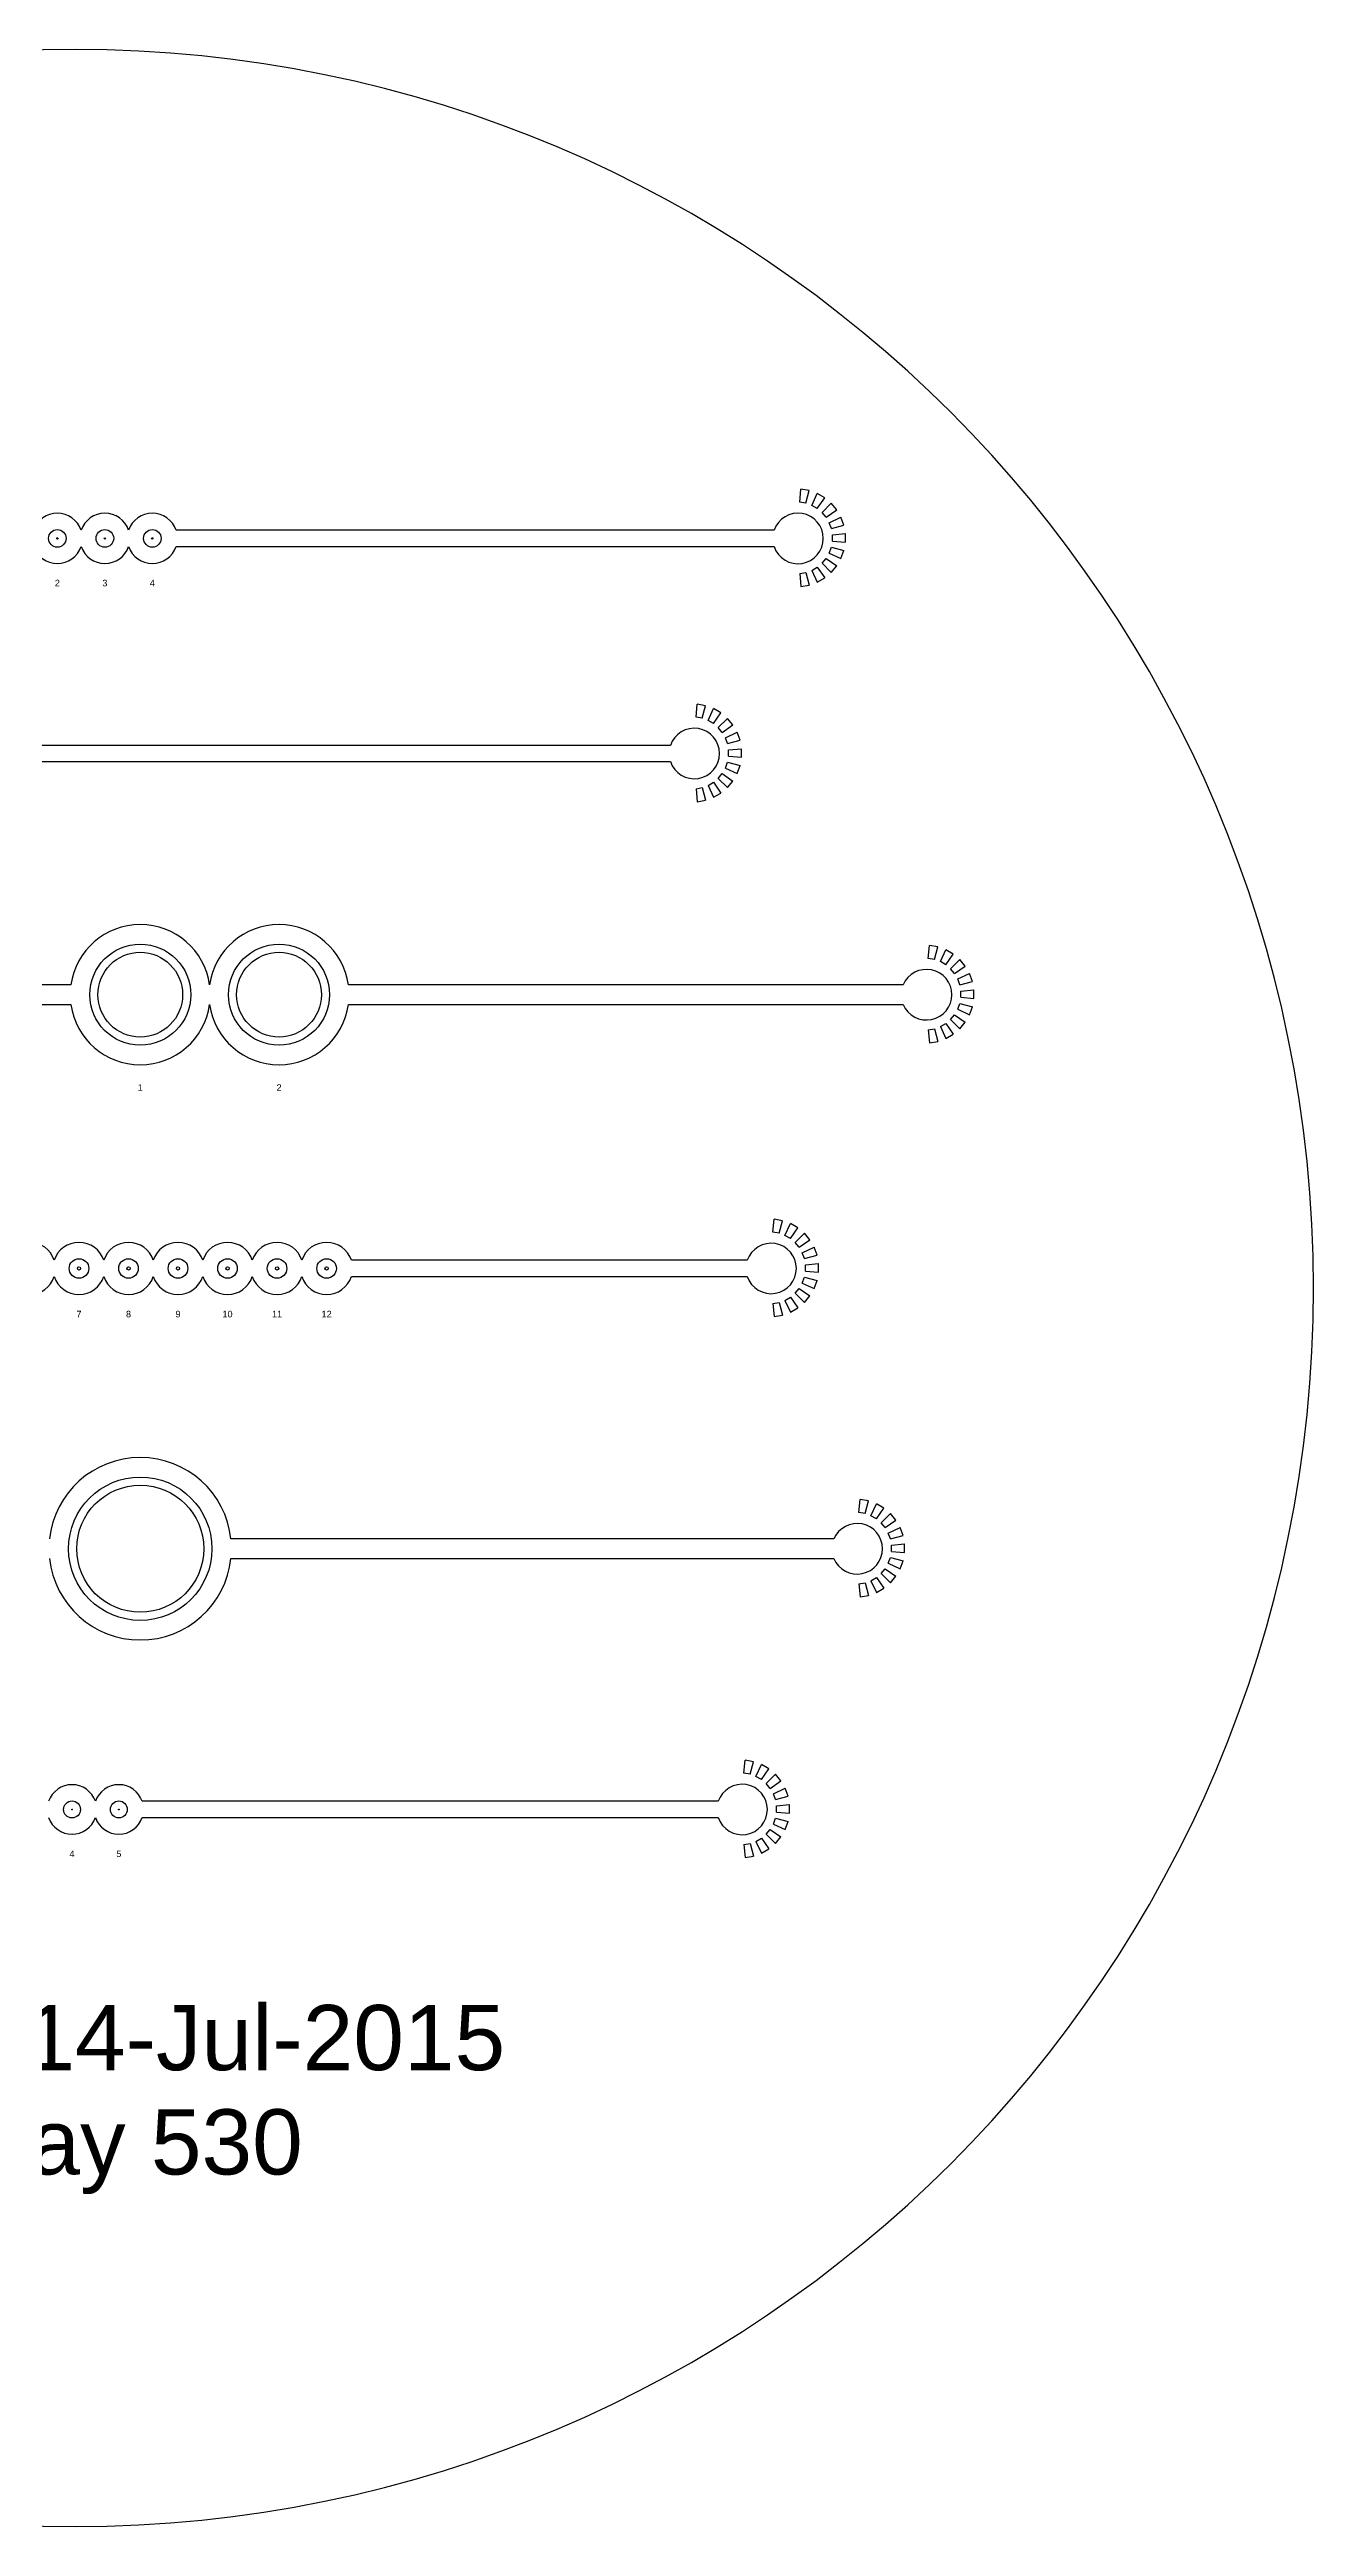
# Model space of a CAD drawing. Header units: inches. Extents: x -19000 to 19000, y -19000 to 19000.
# Drawn here: x -392 to 19000, y -19000 to 19000 of the extents above; entities that cross this region are included whole.
import ezdxf
from ezdxf.enums import TextEntityAlignment as Align

# ---------------------------------------------------------------- set-up
doc = ezdxf.new("R2010")
doc.units = ezdxf.units.IN
doc.header["$MEASUREMENT"] = 0
doc.styles.get("Standard").update_dxf_attribs({"font": 'arial.ttf', "height": 100})

msp = doc.modelspace()

# ---------------------------------------------------------------- linework, layer by layer
for p, q in [((11119, 12056), (11137, 12256)), ((11265, 12233), (11137, 12256)), ((11214, 12040), (11265, 12233)), ((11304, 12007), (11388, 12188)), ((11501, 12123), (11388, 12188)), ((11214, 12040), (11119, 12056)), ((11387, 11959), (11304, 12007)), ((11387, 11959), (11501, 12123)), ((11460, 11897), (11602, 12039)), ((11522, 11824), (11460, 11897)), ((11522, 11824), (11686, 11939)), ((11570, 11741), (11751, 11825)), ((11686, 11939), (11602, 12039)), ((11796, 11703), (11751, 11825)), ((10726, 11625), (1549, 11625)), ((11603, 11651), (11570, 11741)), ((11603, 11651), (11796, 11703)), ((11619, 11556), (11818, 11574)), ((11619, 11460), (11619, 11556)), ((11619, 11460), (11818, 11443)), ((11818, 11443), (11818, 11574)), ((1549, 11375), (10726, 11375)), ((11304, 11010), (11387, 11058)), ((11387, 11058), (11501, 10894)), ((11460, 11119), (11522, 11193)), ((11460, 11119), (11602, 10978)), ((11522, 11193), (11686, 11078)), ((11570, 11276), (11603, 11366)), ((11570, 11276), (11751, 11191)), ((11602, 10978), (11686, 11078)), ((11603, 11366), (11796, 11314)), ((11751, 11191), (11796, 11314)), ((11119, 10960), (11214, 10977)), ((11119, 10960), (11137, 10761)), ((11137, 10761), (11265, 10784)), ((11214, 10977), (11265, 10784)), ((11304, 11010), (11388, 10829)), ((11388, 10829), (11501, 10894)), ((9527, 8756), (9544, 8956)), ((9621, 8740), (9527, 8756)), ((9673, 8933), (9544, 8956)), ((9621, 8740), (9673, 8933)), ((9711, 8707), (9796, 8888)), ((9794, 8659), (9909, 8823)), ((9909, 8823), (9796, 8888)), ((9794, 8659), (9711, 8707)), ((9868, 8597), (10009, 8739)), ((9929, 8524), (9868, 8597)), ((9929, 8524), (10093, 8639)), ((9977, 8441), (10159, 8525)), ((10010, 8351), (9977, 8441)), ((10093, 8639), (10009, 8739)), ((10010, 8351), (10203, 8403)), ((10203, 8403), (10159, 8525)), ((9133, 8325), (-811, 8325)), ((-811, 8075), (9133, 8075)), ((9977, 7976), (10010, 8066)), ((10010, 8066), (10203, 8014)), ((10027, 8256), (10226, 8274)), ((10027, 8160), (10027, 8256)), ((10027, 8160), (10226, 8143)), ((10159, 7891), (10203, 8014)), ((10226, 8143), (10226, 8274)), ((9527, 7660), (9621, 7677)), ((9527, 7660), (9544, 7461)), ((9621, 7677), (9673, 7484)), ((9711, 7710), (9794, 7758)), ((9711, 7710), (9796, 7529)), ((9794, 7758), (9909, 7594)), ((9868, 7819), (9929, 7893)), ((9868, 7819), (10009, 7678)), ((9929, 7893), (10093, 7778)), ((9977, 7976), (10159, 7891)), ((10009, 7678), (10093, 7778)), ((9544, 7461), (9673, 7484)), ((9796, 7529), (9909, 7594)), ((13091, 5056), (13109, 5256)), ((13186, 5040), (13091, 5056)), ((13238, 5233), (13109, 5256)), ((13186, 5040), (13238, 5233)), ((13276, 5007), (13360, 5188)), ((13359, 4959), (13276, 5007)), ((13359, 4959), (13474, 5123)), ((13474, 5123), (13360, 5188)), ((13432, 4897), (13574, 5039)), ((13658, 4939), (13574, 5039)), ((-64, 4650), (-8578, 4650)), ((12707, 4650), (4193, 4650)), ((13494, 4824), (13432, 4897)), ((13494, 4824), (13658, 4939)), ((13542, 4741), (13723, 4825)), ((13575, 4651), (13542, 4741)), ((13575, 4651), (13768, 4703)), ((13591, 4556), (13791, 4574)), ((13768, 4703), (13723, 4825)), ((13791, 4443), (13791, 4574)), ((-8578, 4350), (-64, 4350)), ((4193, 4350), (12707, 4350)), ((13432, 4119), (13494, 4193)), ((13494, 4193), (13658, 4078)), ((13542, 4276), (13575, 4366)), ((13542, 4276), (13723, 4191)), ((13575, 4366), (13768, 4314)), ((13591, 4460), (13591, 4556)), ((13591, 4460), (13791, 4443)), ((13723, 4191), (13768, 4314)), ((13091, 3960), (13186, 3977)), ((13091, 3960), (13109, 3761)), ((13186, 3977), (13238, 3784)), ((13276, 4010), (13359, 4058)), ((13276, 4010), (13360, 3829)), ((13359, 4058), (13474, 3894)), ((13360, 3829), (13474, 3894)), ((13432, 4119), (13574, 3978)), ((13574, 3978), (13658, 4078)), ((13109, 3761), (13238, 3784)), ((10706, 856), (10724, 1056)), ((10801, 840), (10706, 856)), ((10853, 1033), (10724, 1056)), ((10801, 840), (10853, 1033)), ((10891, 807), (10975, 988)), ((10974, 759), (10891, 807)), ((10974, 759), (11089, 923)), ((11089, 923), (10975, 988)), ((11047, 697), (11189, 839)), ((11273, 739), (11189, 839)), ((10313, 425), (4239, 425)), ((11109, 624), (11047, 697)), ((11109, 624), (11273, 739)), ((11157, 541), (11338, 625)), ((11190, 451), (11157, 541)), ((11190, 451), (11383, 503)), ((11383, 503), (11338, 625)), ((4239, 175), (10313, 175)), ((11157, 76), (11190, 166)), ((11157, 76), (11338, -9)), ((11190, 166), (11383, 114)), ((11206, 356), (11406, 374)), ((11206, 260), (11206, 356)), ((11206, 260), (11406, 243)), ((11338, -9), (11383, 114)), ((11406, 243), (11406, 374)), ((10706, -240), (10801, -223)), ((10706, -240), (10724, -439)), ((10801, -223), (10853, -416)), ((10891, -190), (10974, -142)), ((10891, -190), (10975, -371)), ((10974, -142), (11089, -306)), ((10975, -371), (11089, -306)), ((11047, -81), (11109, -7)), ((11047, -81), (11189, -222)), ((11109, -7), (11273, -122)), ((11189, -222), (11273, -122)), ((10724, -439), (10853, -416)), ((12027, -3444), (12044, -3244)), ((12173, -3267), (12044, -3244)), ((12121, -3460), (12173, -3267)), ((12211, -3493), (12296, -3312)), ((12294, -3541), (12409, -3377)), ((12409, -3377), (12296, -3312)), ((12121, -3460), (12027, -3444)), ((12294, -3541), (12211, -3493)), ((12368, -3603), (12509, -3461)), ((12429, -3676), (12368, -3603)), ((12429, -3676), (12593, -3561)), ((12477, -3759), (12659, -3675)), ((12510, -3849), (12477, -3759)), ((12593, -3561), (12509, -3461)), ((12510, -3849), (12703, -3797)), ((12703, -3797), (12659, -3675)), ((11643, -3850), (2392, -3850)), ((2392, -4150), (11643, -4150)), ((12477, -4224), (12510, -4134)), ((12510, -4134), (12703, -4186)), ((12527, -3944), (12726, -3926)), ((12527, -4040), (12527, -3944)), ((12527, -4040), (12726, -4057)), ((12726, -4057), (12726, -3926)), ((12027, -4540), (12121, -4523)), ((12027, -4540), (12044, -4739)), ((12121, -4523), (12173, -4716)), ((12211, -4490), (12294, -4442)), ((12211, -4490), (12296, -4671)), ((12294, -4442), (12409, -4606)), ((12368, -4381), (12429, -4307)), ((12368, -4381), (12509, -4522)), ((12429, -4307), (12593, -4422)), ((12477, -4224), (12659, -4309)), ((12509, -4522), (12593, -4422)), ((12659, -4309), (12703, -4186)), ((12044, -4739), (12173, -4716)), ((12296, -4671), (12409, -4606)), ((10262, -7444), (10280, -7244)), ((10357, -7460), (10262, -7444)), ((10408, -7267), (10280, -7244)), ((10357, -7460), (10408, -7267)), ((10447, -7493), (10531, -7312)), ((10530, -7541), (10447, -7493)), ((10530, -7541), (10644, -7377)), ((10644, -7377), (10531, -7312)), ((10603, -7603), (10745, -7461)), ((10665, -7676), (10829, -7561)), ((10829, -7561), (10745, -7461)), ((9869, -7875), (1030, -7875)), ((10665, -7676), (10603, -7603)), ((10713, -7759), (10894, -7675)), ((10746, -7849), (10713, -7759)), ((10746, -7849), (10939, -7797)), ((10762, -7944), (10961, -7926)), ((10762, -8040), (10762, -7944)), ((10939, -7797), (10894, -7675)), ((10961, -8057), (10961, -7926)), ((1030, -8125), (9869, -8125)), ((10603, -8381), (10665, -8307)), ((10665, -8307), (10829, -8422)), ((10713, -8224), (10746, -8134)), ((10713, -8224), (10894, -8309)), ((10746, -8134), (10939, -8186)), ((10762, -8040), (10961, -8057)), ((10894, -8309), (10939, -8186)), ((10262, -8540), (10357, -8523)), ((10262, -8540), (10280, -8739)), ((10280, -8739), (10408, -8716)), ((10357, -8523), (10408, -8716)), ((10447, -8490), (10530, -8442)), ((10447, -8490), (10531, -8671)), ((10530, -8442), (10644, -8606)), ((10531, -8671), (10644, -8606)), ((10603, -8381), (10745, -8522)), ((10745, -8522), (10829, -8422))]:
    msp.add_line(p, q)
for centre, radius in [((0, 0), 19000), ((-272, 11500), 135), ((-272, 11500), 10), ((457, 11500), 135), ((457, 11500), 10), ((1185, 11500), 135), ((1185, 11500), 10), ((1000, 4500), 775), ((1000, 4500), 650), ((3129, 4500), 775), ((3129, 4500), 650), ((60, 300), 150), ((820, 300), 150), ((1579, 300), 150), ((2339, 300), 150), ((3099, 300), 150), ((3859, 300), 150), ((60, 300), 25), ((820, 300), 25), ((1579, 300), 25), ((2339, 300), 25), ((3099, 300), 25), ((3859, 300), 25), ((1000, -4000), 1100), ((1000, -4000), 975), ((-47, -8000), 130), ((671, -8000), 130), ((-47, -8000), 5), ((671, -8000), 5)]:
    msp.add_circle(centre, radius)
for centre, radius, start, end in [((-272, 11500), 385, 18.9459, 161.0541), ((457, 11500), 385, 18.9459, 161.0541), ((1185, 11500), 385, 18.9459, 161.0541), ((11092, 11500), 388, 198.8187, 161.1813), ((-272, 11500), 385, 198.9459, 341.0541), ((457, 11500), 385, 198.9459, 341.0541), ((1185, 11500), 385, 198.9459, 341.0541), ((9500, 8200), 388, 198.8189, 161.1811), ((1000, 4500), 1075, 8.0208, 171.9792), ((3129, 4500), 1075, 8.021, 171.979), ((13064, 4500), 388, 202.7737, 157.2263), ((1000, 4500), 1075, 188.0208, 351.9792), ((3129, 4500), 1075, 188.021, 351.979), ((-700, 300), 400, 18.2102, 161.7898), ((60, 300), 400, 18.2099, 161.7901), ((820, 300), 400, 18.2102, 161.7898), ((1579, 300), 400, 18.2097, 161.7903), ((2339, 300), 400, 18.2097, 161.7903), ((3099, 300), 400, 18.2104, 161.7896), ((3859, 300), 400, 18.2097, 161.7903), ((10680, 300), 387, 198.8211, 161.1789), ((-700, 300), 400, 198.2102, 341.7898), ((60, 300), 400, 198.2099, 341.7901), ((820, 300), 400, 198.2102, 341.7898), ((1579, 300), 400, 198.2097, 341.7903), ((2339, 300), 400, 198.2097, 341.7903), ((3099, 300), 400, 198.2104, 341.7896), ((3859, 300), 400, 198.2097, 341.7903), ((1000, -4000), 1400, 6.1506, 173.8494), ((12000, -4000), 388, 202.7737, 157.2263), ((1000, -4000), 1400, 186.1506, 353.8494), ((-47, -8000), 380, 19.2048, 160.7952), ((671, -8000), 380, 19.2048, 160.7952), ((10235, -8000), 387, 198.8192, 161.1808), ((-47, -8000), 380, 199.2048, 340.7952), ((671, -8000), 380, 199.2048, 340.7952)]:
    msp.add_arc(centre, radius, start, end)

# ---------------------------------------------------------------- texts
for s, height, p in [('2', 100, (-272, 10765)), ('3', 100, (457, 10765)), ('4', 100, (1185, 10765)), ('1', 100, (1000, 3025)), ('2', 100, (3129, 3025)), ('7', 100, (60, -450)), ('8', 100, (820, -450)), ('9', 100, (1579, -450)), ('10', 100, (2339, -450)), ('11', 100, (3099, -450)), ('12', 100, (3859, -450)), ('4', 100, (-47, -8730)), ('5', 100, (671, -8730)), ('Horowitz 14-Jul-2015', 1000, (0, -12000)), ('McKay 530', 1000, (0, -13600))]:
    msp.add_text(s, height=height).set_placement(p, align=Align.CENTER)

doc.saveas('drawing.dxf')
